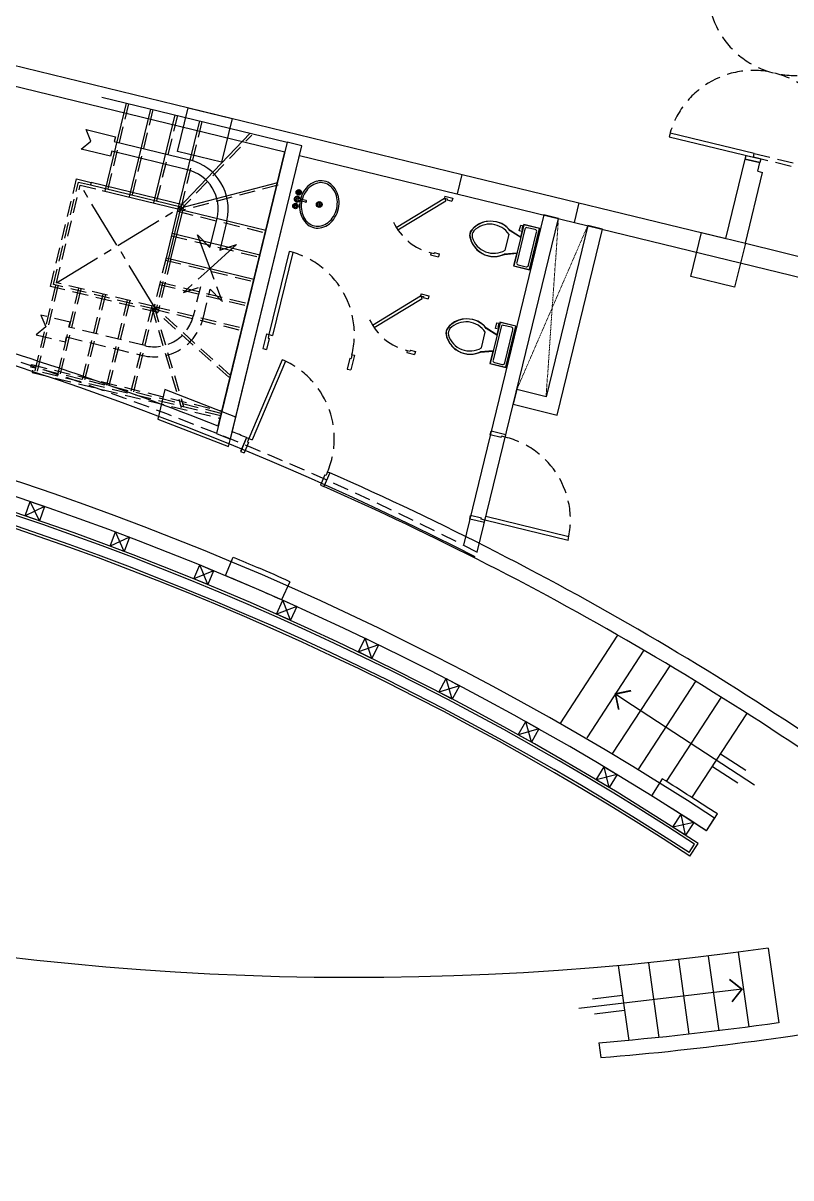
# Model space of a CAD drawing. Header units: feet. Extents: x 50754 to 76410, y 49660 to 67674.
# Drawn here: x 67124.2 to 67429.7, y 59167.5 to 59627 of the extents above; entities that cross this region are included whole.
import ezdxf

# ---------------------------------------------------------------- set-up
doc = ezdxf.new("R2010")
doc.units = ezdxf.units.FT
for name, pattern in [('Amconstr', [9999, 9999, 0]), ('CENTER', [2, 1.25, -0.25, 0.25, -0.25]), ('CENTER2', [28.575, 19.05, -3.175, 3.175, -3.175]), ('HIDDEN', [9.525, 6.35, -3.175])]:
    doc.linetypes.add(name, pattern=pattern)
for name, color, linetype in [('06--LINE-1', 9, 'Continuous'), ('COL', 6, 'Continuous'), ('E--CONCRETE-1', 6, 'Continuous'), ('F--BLOCKWALL-3', 253, 'Continuous'), ('H--CLADDING-1', 1, 'Continuous'), ('L--DOORS-1', 1, 'Continuous'), ('M--HANDRAIL', 9, 'Continuous'), ('M--STAIR', 2, 'Continuous'), ('M--STAIR IDD', 1, 'HIDDEN'), ('TEXT', 3, 'Continuous'), ('WALL', 4, 'Continuous')]:
    doc.layers.add(name, color=color, linetype=linetype)
doc.layers.add('F--BLOCKWALL-2', color=3, linetype='Continuous', plot=False)
doc.layers.add('K--CEILING-0', color=9, linetype='Continuous', lineweight=18)

# ---------------------------------------------------------------- blocks, each defined once
blk = doc.blocks.new('A$C2b783d29')
at = {"color": 253}
for p, q in [((1964.42, 859.15), (1964.42, 857.65)), ((1970.42, 859.15), (1964.42, 859.15)), ((1970.42, 859.15), (1970.42, 858.15)), ((2022.19, 860.08), (2021.98, 860.08)), ((2022.19, 859.89), (2021.98, 859.89)), ((2022.46, 860.36), (2022.46, 860.57)), ((2022.46, 859.62), (2022.46, 859.41)), ((2022.66, 860.36), (2022.66, 860.57)), ((2022.66, 859.61), (2022.66, 859.41)), ((2022.93, 860.08), (2023.14, 860.08)), ((2022.93, 859.89), (2023.14, 859.89)), ((2024.98, 856.5), (2024.98, 859.32)), ((2025.76, 859.32), (2025.76, 856.5)), ((2027.81, 860.08), (2027.6, 860.08)), ((2027.81, 859.89), (2027.6, 859.89)), ((2028.08, 860.36), (2028.08, 860.57)), ((2028.08, 859.62), (2028.08, 859.41)), ((2028.28, 860.36), (2028.28, 860.57)), ((2028.28, 859.61), (2028.28, 859.41)), ((2028.55, 860.08), (2028.76, 860.08)), ((2028.55, 859.89), (2028.76, 859.89)), ((1922.58, 858.09), (1922.34, 856.61)), ((1926.78, 855.88), (1922.34, 856.61)), ((1928.5, 857.12), (1922.58, 858.09)), ((1926.86, 856.38), (1926.78, 855.88)), ((1928.34, 856.14), (1926.86, 856.38)), ((1928.34, 856.14), (1928.1, 854.66)), ((1961.62, 849.18), (1928.1, 854.66)), ((1928.5, 857.12), (1928.34, 856.14)), ((1961.89, 850.65), (1928.34, 856.14)), ((1968.92, 857.65), (1964.42, 857.65)), ((1968.92, 858.15), (1968.92, 857.65)), ((1970.42, 858.15), (1968.92, 858.15)), ((2004.42, 858.15), (1970.42, 858.15)), ((1970.42, 858.15), (1970.42, 856.65)), ((2004.39, 856.65), (1970.42, 856.65)), ((2026.2, 850.92), (2024.65, 850.92)), ((2025.42, 851.69), (2025.42, 850.14)), ((1917.02, 824.04), (1916.77, 822.56)), ((1922.7, 821.59), (1916.77, 822.56)), ((1921.46, 823.32), (1917.02, 824.04)), ((1921.46, 823.32), (1921.38, 822.82)), ((1922.86, 822.58), (1921.38, 822.82)), ((1922.86, 822.58), (1922.7, 821.59)), ((1968.92, 824.65), (1964.42, 824.65)), ((1964.42, 824.65), (1964.42, 823.15)), ((1970.42, 823.15), (1964.42, 823.15)), ((1968.92, 824.65), (1968.92, 824.15)), ((1970.42, 824.15), (1968.92, 824.15)), ((1970.42, 824.15), (1970.42, 823.15)), ((1982.77, 785.75), (1982.4, 785.04)), ((1983.12, 786.3), (1982.77, 785.75)), ((1983.59, 786.93), (1983.12, 786.3)), ((1984.06, 787.47), (1983.59, 786.93)), ((1984.7, 788.1), (1984.06, 787.47)), ((1985.14, 788.47), (1984.7, 788.1)), ((1985.67, 788.86), (1985.14, 788.47)), ((1986.28, 789.25), (1985.67, 788.86)), ((1986.94, 789.6), (1986.28, 789.25)), ((1987.56, 789.88), (1986.94, 789.6)), ((1988.42, 790), (1987.56, 789.88)), ((1989.28, 789.88), (1988.42, 790)), ((1990.64, 789.21), (1989.28, 789.88)), ((1991.79, 788.4), (1990.64, 789.21)), ((1992.72, 787.55), (1991.79, 788.4)), ((1993.79, 786.2), (1992.72, 787.55)), ((1994.55, 784.83), (1993.79, 786.2)), ((2022.77, 785.75), (2022.4, 785.04)), ((2023.12, 786.3), (2022.77, 785.75)), ((2023.59, 786.93), (2023.12, 786.3)), ((2024.06, 787.47), (2023.59, 786.93)), ((2024.7, 788.1), (2024.06, 787.47)), ((2025.14, 788.47), (2024.7, 788.1)), ((2025.67, 788.86), (2025.14, 788.47)), ((2026.28, 789.25), (2025.67, 788.86)), ((2026.94, 789.6), (2026.28, 789.25)), ((2027.56, 789.88), (2026.94, 789.6)), ((2028.42, 790), (2027.56, 789.88)), ((2029.28, 789.88), (2028.42, 790)), ((2030.64, 789.21), (2029.28, 789.88)), ((2031.79, 788.4), (2030.64, 789.21)), ((2032.72, 787.55), (2031.79, 788.4)), ((2033.79, 786.2), (2032.72, 787.55)), ((2034.55, 784.83), (2033.79, 786.2)), ((1981.55, 782.34), (1981.44, 781.36)), ((1981.44, 781.36), (1981.44, 780.78)), ((1981.75, 783.27), (1981.55, 782.34)), ((1982.07, 784.28), (1981.75, 783.27)), ((1982.4, 785.04), (1982.07, 784.28)), ((1995.1, 783.27), (1994.55, 784.83)), ((1995.42, 780.78), (1995.1, 783.27)), ((2021.55, 782.34), (2021.44, 781.36)), ((2021.44, 781.36), (2021.44, 780.78)), ((2021.75, 783.27), (2021.55, 782.34)), ((2022.07, 784.28), (2021.75, 783.27)), ((2022.4, 785.04), (2022.07, 784.28)), ((2035.1, 783.27), (2034.55, 784.83)), ((2035.42, 780.78), (2035.1, 783.27)), ((1981.44, 780.78), (1981.48, 779.73)), ((1981.48, 779.73), (1981.66, 778.63)), ((1981.66, 778.63), (1982.05, 777.32)), ((1982.05, 777.32), (1982.51, 776.29)), ((1994.22, 776.07), (1994.84, 777.44)), ((1994.84, 777.44), (1995.18, 778.59)), ((1995.18, 778.59), (1995.42, 780.78)), ((2021.44, 780.78), (2021.48, 779.73)), ((2021.48, 779.73), (2021.66, 778.63)), ((2021.66, 778.63), (2022.05, 777.32)), ((2022.05, 777.32), (2022.51, 776.29)), ((2034.22, 776.07), (2034.84, 777.44)), ((2034.84, 777.44), (2035.18, 778.59)), ((2035.18, 778.59), (2035.42, 780.78)), ((1982.51, 776.29), (1983.03, 775.4)), ((1983.03, 775.4), (1983.55, 774.68)), ((1983.55, 774.68), (1985.11, 770)), ((1985.22, 769.92), (1983.62, 774.72)), ((1985.22, 774.72), (1991.62, 774.72)), ((1991.62, 769.92), (1993.22, 774.72)), ((1991.73, 770), (1993.3, 774.68)), ((1993.3, 774.68), (1994.22, 776.07)), ((2022.51, 776.29), (2023.03, 775.4)), ((2023.03, 775.4), (2023.55, 774.68)), ((2023.55, 774.68), (2025.11, 770)), ((2025.22, 769.92), (2023.62, 774.72)), ((2025.22, 774.72), (2031.62, 774.72)), ((2031.62, 769.92), (2033.22, 774.72)), ((2031.73, 770), (2033.3, 774.68)), ((2033.3, 774.68), (2034.22, 776.07)), ((1985.11, 770), (1979.94, 770)), ((1979.94, 770), (1979.94, 763.44)), ((1980.02, 769.92), (1980.02, 763.52)), ((1996.82, 769.92), (1980.02, 769.92)), ((1980.82, 768.32), (1980.82, 765.12)), ((1995.22, 769.12), (1981.62, 769.12)), ((1996.9, 770), (1991.73, 770)), ((1994.02, 771.12), (1996.42, 771.12)), ((1994.02, 769.92), (1994.02, 771.12)), ((1996.42, 770.32), (1994.82, 770.32)), ((1994.82, 770.32), (1994.82, 769.92)), ((1996.02, 765.12), (1996.02, 768.32)), ((1996.42, 771.12), (1996.42, 770.32)), ((1996.82, 763.52), (1996.82, 769.92)), ((1996.9, 763.44), (1996.9, 770)), ((2025.11, 770), (2019.94, 770)), ((2019.94, 770), (2019.94, 763.44)), ((2020.02, 769.92), (2020.02, 763.52)), ((2036.82, 769.92), (2020.02, 769.92)), ((2020.82, 768.32), (2020.82, 765.12)), ((2035.22, 769.12), (2021.62, 769.12)), ((2036.9, 770), (2031.73, 770)), ((2034.02, 771.12), (2036.42, 771.12)), ((2034.02, 769.92), (2034.02, 771.12)), ((2036.42, 770.32), (2034.82, 770.32)), ((2034.82, 770.32), (2034.82, 769.92)), ((2036.02, 765.12), (2036.02, 768.32)), ((2036.42, 771.12), (2036.42, 770.32)), ((2036.82, 763.52), (2036.82, 769.92)), ((2036.9, 763.44), (2036.9, 770)), ((1917.98, 763.15), (1919.48, 763.15)), ((1917.98, 757.15), (1917.98, 763.15)), ((1919.48, 758.65), (1919.48, 763.15)), ((1952.48, 758.65), (1952.48, 763.15)), ((1952.48, 763.15), (1953.98, 763.15)), ((1953.98, 757.15), (1953.98, 763.15)), ((1979.94, 763.44), (1996.9, 763.44)), ((1980.02, 763.52), (1996.82, 763.52)), ((1981.62, 764.32), (1995.22, 764.32)), ((2019.94, 763.44), (2036.9, 763.44)), ((2020.02, 763.52), (2036.82, 763.52)), ((2021.62, 764.32), (2035.22, 764.32)), ((1918.98, 758.65), (1919.48, 758.65)), ((1918.98, 757.15), (1918.98, 758.65)), ((1952.48, 758.65), (1952.98, 758.65)), ((1952.98, 757.15), (1952.98, 758.65)), ((1917.98, 757.15), (1918.98, 757.15)), ((1918.98, 723.15), (1918.98, 757.15)), ((1918.98, 757.15), (1920.48, 757.15)), ((1920.48, 723.19), (1920.48, 757.15)), ((1952.98, 757.15), (1953.98, 757.15)), ((2084.55, 722.05), (2084.55, 687.55)), ((2086.05, 687.55), (2086.05, 722.02)), ((1864.08, 690.37), (1862.27, 685.23)), ((2083.05, 684.55), (2083.05, 690.55)), ((2083.05, 690.55), (2084.55, 690.55)), ((2084.55, 690.55), (2084.55, 684.55)), ((2084.55, 684.55), (2083.05, 684.55)), ((2084.55, 687.55), (2086.05, 687.55)), ((1761.84, 613.67), (1759.95, 618.78))]:
    blk.add_line(p, q, dxfattribs=at)
at = {"color": 253, "linetype": 'ByBlock'}
for p, q in [((1982.77, 785.75), (1982.4, 785.04)), ((1983.12, 786.3), (1982.77, 785.75)), ((1983.59, 786.93), (1983.12, 786.3)), ((1984.06, 787.47), (1983.59, 786.93)), ((1984.7, 788.1), (1984.06, 787.47)), ((1985.14, 788.47), (1984.7, 788.1)), ((1985.67, 788.86), (1985.14, 788.47)), ((1986.28, 789.25), (1985.67, 788.86)), ((1986.94, 789.6), (1986.28, 789.25)), ((1987.56, 789.88), (1986.94, 789.6)), ((1988.42, 790), (1987.56, 789.88)), ((1989.28, 789.88), (1988.42, 790)), ((1990.64, 789.21), (1989.28, 789.88)), ((1991.79, 788.4), (1990.64, 789.21)), ((1992.72, 787.55), (1991.79, 788.4)), ((1993.79, 786.2), (1992.72, 787.55)), ((1994.55, 784.83), (1993.79, 786.2)), ((2022.77, 785.75), (2022.4, 785.04)), ((2023.12, 786.3), (2022.77, 785.75)), ((2023.59, 786.93), (2023.12, 786.3)), ((2024.06, 787.47), (2023.59, 786.93)), ((2024.7, 788.1), (2024.06, 787.47)), ((2025.14, 788.47), (2024.7, 788.1)), ((2025.67, 788.86), (2025.14, 788.47)), ((2026.28, 789.25), (2025.67, 788.86)), ((2026.94, 789.6), (2026.28, 789.25)), ((2027.56, 789.88), (2026.94, 789.6)), ((2028.42, 790), (2027.56, 789.88)), ((2029.28, 789.88), (2028.42, 790)), ((2030.64, 789.21), (2029.28, 789.88)), ((2031.79, 788.4), (2030.64, 789.21)), ((2032.72, 787.55), (2031.79, 788.4)), ((2033.79, 786.2), (2032.72, 787.55)), ((2034.55, 784.83), (2033.79, 786.2)), ((1981.55, 782.34), (1981.44, 781.36)), ((1981.44, 781.36), (1981.44, 780.78)), ((1981.75, 783.27), (1981.55, 782.34)), ((1982.07, 784.28), (1981.75, 783.27)), ((1982.4, 785.04), (1982.07, 784.28)), ((1995.1, 783.27), (1994.55, 784.83)), ((1995.42, 780.78), (1995.1, 783.27)), ((2021.55, 782.34), (2021.44, 781.36)), ((2021.44, 781.36), (2021.44, 780.78)), ((2021.75, 783.27), (2021.55, 782.34)), ((2022.07, 784.28), (2021.75, 783.27)), ((2022.4, 785.04), (2022.07, 784.28)), ((2035.1, 783.27), (2034.55, 784.83)), ((2035.42, 780.78), (2035.1, 783.27)), ((1981.44, 780.78), (1981.48, 779.73)), ((1981.48, 779.73), (1981.66, 778.63)), ((1981.66, 778.63), (1982.05, 777.32)), ((1982.05, 777.32), (1982.51, 776.29)), ((1994.22, 776.07), (1994.84, 777.44)), ((1994.84, 777.44), (1995.18, 778.59)), ((1995.18, 778.59), (1995.42, 780.78)), ((2021.44, 780.78), (2021.48, 779.73)), ((2021.48, 779.73), (2021.66, 778.63)), ((2021.66, 778.63), (2022.05, 777.32)), ((2022.05, 777.32), (2022.51, 776.29)), ((2034.22, 776.07), (2034.84, 777.44)), ((2034.84, 777.44), (2035.18, 778.59)), ((2035.18, 778.59), (2035.42, 780.78)), ((1982.51, 776.29), (1983.03, 775.4)), ((1983.03, 775.4), (1983.55, 774.68)), ((1983.55, 774.68), (1985.11, 770)), ((1991.73, 770), (1993.3, 774.68)), ((1993.3, 774.68), (1994.22, 776.07)), ((2022.51, 776.29), (2023.03, 775.4)), ((2023.03, 775.4), (2023.55, 774.68)), ((2023.55, 774.68), (2025.11, 770)), ((2031.73, 770), (2033.3, 774.68)), ((2033.3, 774.68), (2034.22, 776.07)), ((1985.11, 770), (1979.94, 770)), ((1979.94, 770), (1979.94, 763.44)), ((1996.9, 770), (1991.73, 770)), ((1996.9, 763.44), (1996.9, 770)), ((2025.11, 770), (2019.94, 770)), ((2019.94, 770), (2019.94, 763.44)), ((2036.9, 770), (2031.73, 770)), ((2036.9, 763.44), (2036.9, 770)), ((1979.94, 763.44), (1996.9, 763.44)), ((2019.94, 763.44), (2036.9, 763.44))]:
    blk.add_line(p, q, dxfattribs=at)
at = {"color": 253, "linetype": 'HIDDEN'}
for p, q in [((2084.55, 653.05), (2084.55, 687.55)), ((2084.55, 687.55), (2086.05, 687.55)), ((2086.05, 687.55), (2086.05, 653.08))]:
    blk.add_line(p, q, dxfattribs=at)
at = {"color": 253, "linetype": 'ByBlock', "const_width": 0.675}
for points in [[(1866.83, 684.62), (1864.08, 690.37), (1858.34, 687.62)], [(1756.06, 616.33), (1761.84, 613.67), (1764.49, 619.46)]]:
    blk.add_lwpolyline(points, dxfattribs=at)
at = {"color": 253}
for centre, radius in [((2022.56, 859.99), 1.07), ((2021.79, 859.99), 0.217), ((2022.56, 859.99), 0.387), ((2022.56, 860.76), 0.217), ((2022.56, 859.21), 0.217), ((2023.34, 859.99), 0.217), ((2025.37, 859.99), 0.387), ((2028.18, 859.99), 1.07), ((2027.4, 859.99), 0.217), ((2028.18, 859.99), 0.387), ((2028.18, 860.76), 0.217), ((2028.18, 859.21), 0.217), ((2028.95, 859.99), 0.217), ((2025.42, 850.92), 1.16), ((2025.42, 850.92), 0.775)]:
    blk.add_circle(centre, radius, dxfattribs=at)
for centre, radius, start, end in [((2022.56, 859.99), 0.775, 106.0953, 163.7658), ((2022.56, 859.99), 0.775, 195.7907, 254.7593), ((2022.56, 859.99), 0.775, 285.9211, 343.5587), ((2022.56, 859.99), 0.775, 15.9116, 73.88), ((2025.37, 859.99), 1.16, 289.6397, 250.3486), ((2025.37, 859.99), 0.775, 300.2446, 239.6569), ((2028.18, 859.99), 0.775, 195.9116, 253.88), ((2028.18, 859.99), 0.775, 105.9211, 163.5587), ((2028.18, 859.99), 0.775, 15.7907, 74.7593), ((2028.18, 859.99), 0.775, 286.0953, 343.7658), ((2025.37, 856.5), 0.387, 180, 0), ((1991.24, 780.78), 9.74, 112.0284, 218.5307), ((1991.78, 780.97), 9.06, 121.053, 223.6321), ((1988.42, 785.82), 3.2, 65.7318, 114.2682), ((1988.42, 786.72), 3.2, 74.8605, 105.1395), ((1985.61, 780.78), 9.74, 321.4691, 67.9714), ((1985.06, 780.97), 9.06, 316.3677, 58.9468), ((2031.24, 780.78), 9.74, 112.0284, 218.5307), ((2031.78, 780.97), 9.06, 121.053, 223.6321), ((2028.42, 785.82), 3.2, 65.7318, 114.2682), ((2028.42, 786.72), 3.2, 74.8605, 105.1395), ((2025.61, 780.78), 9.74, 321.4691, 67.9714), ((2025.06, 780.97), 9.06, 316.3677, 58.9468), ((1981.52, 768.42), 0.707, 81.8699, 188.1301), ((1995.32, 768.42), 0.707, 351.8699, 98.1301), ((2021.52, 768.42), 0.707, 81.8699, 188.1301), ((2035.32, 768.42), 0.707, 351.8699, 98.1301), ((1981.52, 765.02), 0.707, 171.8699, 278.1301), ((1995.32, 765.02), 0.707, 261.8699, 8.1301), ((2021.52, 765.02), 0.707, 171.8699, 278.1301), ((2035.32, 765.02), 0.707, 261.8699, 8.1301)]:
    blk.add_arc(centre, radius, start, end, dxfattribs=at)
at = {"color": 253, "linetype": 'HIDDEN'}
for centre, radius, start, end in [((1970.42, 858.15), 34, 270, 360), ((1928.34, 856.14), 34, 260.7215, 350.7215), ((1999.62, 803.15), 22.4, 128.8494, 180), ((2039.62, 803.15), 22.4, 128.8494, 180), ((1918.98, 757.15), 34, 270, 0), ((2084.55, 687.55), 34.5, 270, 90), ((2153.55, 687.55), 34.5, 90, 270)]:
    blk.add_arc(centre, radius, start, end, dxfattribs=at)
at = {"color": 253, "linetype": 'Continuous'}
for centre, radius, start, end in [((2023.85, 850.11), 8.07, 131.153, 155.0091), ((2023.9, 850.17), 7.39, 129.8444, 153.7478), ((2024.86, 848.96), 9.59, 110.5784, 131.153), ((2024.85, 849.04), 8.86, 109.3729, 129.8444), ((2025.54, 847.13), 11.55, 91.8455, 110.5784), ((2025.47, 847.25), 10.76, 90.8074, 109.3729), ((2025.54, 847.13), 11.55, 73.1127, 91.8455), ((2025.47, 847.25), 10.76, 72.242, 90.8074), ((2026.05, 849.06), 8.86, 51.7705, 72.242), ((2026.11, 849), 9.59, 52.538, 73.1127), ((2026.96, 850.21), 7.39, 27.8671, 51.7705), ((2027.04, 850.21), 8.07, 28.682, 52.538), ((2022.34, 850.82), 6.4, 155.0091, 181.8455), ((2022.34, 850.82), 6.4, 181.8455, 208.682), ((2022.47, 850.87), 5.79, 153.7478, 180.8074), ((2022.47, 850.87), 5.79, 180.8074, 207.8671), ((2028.38, 850.96), 5.79, 0.8074, 27.8671), ((2028.38, 850.96), 5.79, 333.7478, 0.8074), ((2028.5, 851.02), 6.4, 1.8455, 28.682), ((2028.5, 851.02), 6.4, 335.0091, 1.8455), ((2023.8, 851.62), 8.07, 208.682, 232.538), ((2023.88, 851.62), 7.39, 207.8671, 231.7705), ((2024.79, 852.78), 8.86, 231.7705, 252.242), ((2026, 852.79), 8.86, 289.3729, 309.8444), ((2025.99, 852.87), 9.59, 290.5784, 311.153), ((2026.94, 851.67), 7.39, 309.8444, 333.7478), ((2026.99, 851.72), 8.07, 311.153, 335.0091), ((2024.73, 852.83), 9.59, 232.538, 253.1127), ((2025.3, 854.7), 11.55, 253.1127, 271.8455), ((2025.37, 854.58), 10.76, 252.242, 270.8074), ((2025.37, 854.58), 10.76, 270.8074, 289.3729), ((2025.3, 854.7), 11.55, 271.8455, 290.5784)]:
    blk.add_arc(centre, radius, start, end, dxfattribs=at)
at = {"layer": '06--LINE-1', "color": 253}
for p, q in [((1862.59, 686.12), (1842.09, 628.12)), ((1760.27, 617.89), (1739.07, 674.98)), ((1742.53, 657.11), (1738.36, 668.37)), ((1748.15, 659.23), (1743.98, 670.48)), ((1845.19, 646.04), (1841.19, 634.72)), ((1850.86, 644.07), (1846.86, 632.75))]:
    blk.add_line(p, q, dxfattribs=at)
at = {"layer": 'COL', "color": 253}
for p, q in [((2032.5, 892.68), (2032.5, 910.68)), ((2032.5, 910.68), (2050.5, 910.68)), ((2050.5, 910.68), (2050.5, 892.68)), ((1927.25, 893.18), (1923.31, 863.18)), ((1939.34, 893.18), (1927.25, 893.18)), ((1935.34, 863.18), (1939.34, 893.18)), ((2050.5, 892.68), (2032.5, 892.68)), ((1923.31, 863.18), (1935.34, 863.18)), ((2032.5, 682.55), (2032.5, 700.55)), ((2032.5, 700.55), (2050.5, 700.55)), ((2050.5, 700.55), (2050.5, 682.55)), ((2050.5, 682.55), (2032.5, 682.55))]:
    blk.add_line(p, q, dxfattribs=at)
at = {"layer": 'E--CONCRETE-1', "color": 253}
for p, q in [((1873.1, 852.26), (1881, 851)), ((1876.82, 826.85), (1869.03, 828.26)), ((1835.71, 664.34), (1828.12, 666.84)), ((1819.75, 642.34), (1827.3, 639.67))]:
    blk.add_line(p, q, dxfattribs=at)
for centre, radius, start, end in [((693.98, 1040.18), 1194, 350.36112, 350.94471), ((168549.57, -26491.48), 168896.49, 170.6834446, 170.687137), ((693.98, 1040.18), 1194, 349.77652, 350.36112), ((1456.88, 909.51), 428, 348.8647, 350.6884), ((693.98, 1040.18), 1194, 341.01144, 341.77918), ((693.98, 1040.18), 1202, 341.14242, 341.77918), ((1446.88, 779.36), 397.21, 339.8234, 341.2502), ((693.98, 1040.18), 1202, 340.5368, 341.14242)]:
    blk.add_arc(centre, radius, start, end, dxfattribs=at)
at = {"layer": 'F--BLOCKWALL-2', "color": 253}
for p, q in [((1927.23, 869.15), (1926.35, 863.15)), ((2046.42, 869.15), (1927.23, 869.15)), ((2046.42, 863.15), (2046.42, 869.15)), ((1926.35, 863.15), (2046.42, 863.15)), ((1907.23, 763.15), (1905.82, 757.15)), ((2042.5, 763.15), (1907.23, 763.15)), ((2042.5, 757.15), (2042.5, 763.15)), ((1905.82, 757.15), (2042.5, 757.15)), ((1972.42, 757.15), (1966.42, 757.15)), ((1966.42, 757.15), (1966.42, 739.15)), ((1972.42, 745.15), (1972.42, 757.15)), ((2042.5, 745.15), (1972.42, 745.15)), ((2042.5, 739.15), (2042.5, 745.15)), ((1966.42, 739.15), (2042.5, 739.15)), ((1819.75, 642.34), (1825.41, 640.34))]:
    blk.add_line(p, q, dxfattribs=at)
for radius in [1194, 1200]:
    blk.add_arc((693.98, 1040.18), radius, 340.5368, 19.4632, dxfattribs=at)
at = {"layer": 'F--BLOCKWALL-3', "color": 253}
for p, q in [((2050.5, 1591.09), (2050.5, 798.55)), ((2042.5, 1037.18), (2042.5, 869.18)), ((1930.21, 869.18), (2042.5, 869.18)), ((1930.21, 869.15), (2042.5, 869.15)), ((1929.37, 863.18), (2042.5, 863.18)), ((1929.37, 863.15), (2042.5, 863.15)), ((2042.5, 863.18), (2042.5, 750.55)), ((1928.5, 857.12), (1922.55, 858.01)), ((1922.69, 821.59), (1916.79, 822.65)), ((2042.5, 798.55), (2050.5, 798.55)), ((2050.5, 798.55), (2050.5, 690.55)), ((2042.5, 750.55), (2042.5, 393.18)), ((2042.5, 750.55), (2050.5, 750.55)), ((2050.5, 690.55), (2083.05, 690.55)), ((2083.05, 690.55), (2083.05, 684.55)), ((2079.55, 684.55), (2083.05, 684.55)), ((2079.55, 684.55), (2079.55, 682.55)), ((2050.5, 682.55), (2050.5, 385.18)), ((2050.5, 682.55), (2079.55, 682.55))]:
    blk.add_line(p, q, dxfattribs=at)
for radius, start, end in [(1248, 352.1246, 357.93401), (1248, 351.56557, 351.84642), (1242, 336.62167, 349.91275), (1248, 336.44053, 349.91275)]:
    blk.add_arc((693.98, 1040.18), radius, start, end, dxfattribs=at)
at = {"layer": 'H--CLADDING-1', "color": 253}
for p, q in [((1876.8, 929.33), (1877.35, 935.31)), ((1876.8, 929.33), (1883.38, 934.71)), ((1882.79, 928.74), (1877.35, 935.31)), ((1877.35, 935.31), (1883.38, 934.71)), ((1883.38, 934.71), (1882.79, 928.74)), ((1882.79, 928.74), (1876.8, 929.33)), ((1872.92, 893.73), (1873.65, 899.68)), ((1872.92, 893.73), (1879.66, 898.91)), ((1878.89, 892.95), (1873.65, 899.68)), ((1873.65, 899.68), (1879.66, 898.91)), ((1879.66, 898.91), (1878.89, 892.95)), ((1878.89, 892.95), (1872.92, 893.73)), ((1867.97, 858.25), (1868.88, 864.18)), ((1873.91, 857.3), (1868.88, 864.18)), ((1868.88, 864.18), (1874.86, 863.23)), ((1867.97, 858.25), (1874.86, 863.23)), ((1874.86, 863.23), (1873.91, 857.3)), ((1873.91, 857.3), (1867.97, 858.25)), ((1861.95, 822.94), (1863.04, 828.85)), ((1861.95, 822.94), (1868.99, 827.71)), ((1867.86, 821.81), (1863.04, 828.85)), ((1863.04, 828.85), (1868.99, 827.71)), ((1868.99, 827.71), (1867.86, 821.81)), ((1867.86, 821.81), (1861.95, 822.94)), ((1854.87, 787.83), (1856.13, 793.7)), ((1854.87, 787.83), (1862.05, 792.38)), ((1860.75, 786.53), (1856.13, 793.7)), ((1856.13, 793.7), (1862.05, 792.38)), ((1862.05, 792.38), (1860.75, 786.53)), ((1860.75, 786.53), (1854.87, 787.83)), ((1846.74, 752.95), (1848.18, 758.78)), ((1852.57, 751.47), (1848.18, 758.78)), ((1848.18, 758.78), (1854.05, 757.28)), ((1846.74, 752.95), (1854.05, 757.28)), ((1854.05, 757.28), (1852.57, 751.47)), ((1852.57, 751.47), (1846.74, 752.95)), ((1837.56, 718.33), (1839.17, 724.11)), ((1837.56, 718.33), (1844.99, 722.44)), ((1843.34, 716.67), (1839.17, 724.11)), ((1839.17, 724.11), (1844.99, 722.44)), ((1844.99, 722.44), (1843.34, 716.67)), ((1843.34, 716.67), (1837.56, 718.33)), ((1827.33, 684), (1829.12, 689.73)), ((1833.06, 682.17), (1829.12, 689.73)), ((1829.12, 689.73), (1834.89, 687.89)), ((1827.33, 684), (1834.89, 687.89)), ((1834.89, 687.89), (1833.06, 682.17)), ((1833.06, 682.17), (1827.33, 684)), ((1816.08, 650), (1818.04, 655.67)), ((1816.08, 650), (1823.75, 653.65)), ((1821.75, 647.99), (1818.04, 655.67)), ((1818.04, 655.67), (1823.75, 653.65)), ((1823.75, 653.65), (1821.75, 647.99)), ((1821.75, 647.99), (1816.08, 650)), ((1808.44, 646.34), (1814.1, 644.34)), ((1809.72, 646.95), (1813.49, 645.61))]:
    blk.add_line(p, q, dxfattribs=at)
for radius, start, end in [(1182, 340.5368, 19.4632), (1187, 340.58507, 19.41493), (1188, 340.5368, 19.4632), (1183, 340.58524, 19.41476)]:
    blk.add_arc((693.98, 1040.18), radius, start, end, dxfattribs=at)
at = {"layer": 'K--CEILING-0', "color": 253, "linetype": 'CENTER'}
for p, q in [((1972.42, 745.15), (2042.5, 757.15)), ((2042.5, 745.15), (1972.42, 757.15))]:
    blk.add_line(p, q, dxfattribs=at)
at = {"layer": 'L--DOORS-1', "color": 253}
for p, q in [((1982.96, 818.12), (1998.77, 802.3)), ((1983.78, 818.99), (1999.62, 803.15)), ((2022.96, 818.12), (2038.77, 802.3)), ((2023.78, 818.99), (2039.62, 803.15)), ((1976.42, 803.15), (1976.42, 799.95)), ((1977.22, 803.15), (1976.42, 803.15)), ((1977.62, 799.95), (1976.42, 799.95)), ((1977.22, 803.15), (1977.22, 801.95)), ((1977.62, 801.95), (1977.22, 801.95)), ((1977.62, 801.95), (1977.62, 799.95)), ((1999.62, 803.15), (1998.77, 802.3)), ((1999.62, 801.95), (1999.22, 801.95)), ((1999.22, 801.95), (1999.22, 799.95)), ((2000.42, 799.95), (1999.22, 799.95)), ((2000.42, 803.15), (1999.62, 803.15)), ((1999.62, 803.15), (1999.62, 801.95)), ((2000.42, 803.15), (2000.42, 799.95)), ((2016.42, 803.15), (2016.42, 799.95)), ((2017.22, 803.15), (2016.42, 803.15)), ((2017.62, 799.95), (2016.42, 799.95)), ((2017.22, 803.15), (2017.22, 801.95)), ((2017.62, 801.95), (2017.22, 801.95)), ((2017.62, 801.95), (2017.62, 799.95)), ((2039.62, 803.15), (2038.77, 802.3)), ((2039.62, 801.95), (2039.22, 801.95)), ((2039.22, 801.95), (2039.22, 799.95)), ((2040.42, 799.95), (2039.22, 799.95)), ((2040.42, 803.15), (2039.62, 803.15)), ((2039.62, 803.15), (2039.62, 801.95)), ((2040.42, 803.15), (2040.42, 799.95))]:
    blk.add_line(p, q, dxfattribs=at)
at = {"layer": 'M--HANDRAIL', "color": 253}
for p, q in [((2012.42, 941.15), (2011.42, 941.15)), ((2011.42, 941.15), (2011.42, 904.15)), ((2012.42, 903.15), (2012.42, 941.15)), ((2011.42, 904.15), (1990.42, 904.15)), ((1990.42, 903.15), (2012.42, 903.15))]:
    blk.add_line(p, q, dxfattribs=at)
at = {"layer": 'M--STAIR', "color": 253}
for p, q in [((2046.42, 945.15), (2046.42, 869.15)), ((2010.42, 936.15), (2010.42, 905.15)), ((2046.42, 935.15), (2010.42, 935.15)), ((2046.42, 925.15), (2010.42, 925.15)), ((2046.42, 915.15), (2010.42, 915.15)), ((1990.42, 905.15), (1990.42, 869.15)), ((2010.42, 905.15), (1990.42, 905.15)), ((2000.42, 905.15), (2000.42, 869.15)), ((2046.42, 905.15), (2010.42, 905.15)), ((2010.42, 905.15), (2010.42, 869.15)), ((2010.42, 905.15), (2046.42, 884.37)), ((2029.87, 869.15), (2010.42, 905.15)), ((2046.42, 869.15), (1990.42, 869.15)), ((1847.36, 708.94), (1887.03, 694.92)), ((1844.5, 697.23), (1883.64, 683.4)), ((1840.5, 685.91), (1880.13, 671.91)), ((1836.9, 674.46), (1876.79, 660.36)), ((1727.71, 663.99), (1722.12, 661.77)), ((1759.34, 663.69), (1731.44, 652.56)), ((1835.07, 662.38), (1872.79, 649.05)), ((1763.27, 652.34), (1735.39, 641.22)), ((1831.07, 651.07), (1868.79, 637.73)), ((1767.33, 641.04), (1739.45, 629.92)), ((1771.49, 629.78), (1743.62, 618.66)), ((1775.77, 618.57), (1747.91, 607.45)), ((1780.17, 607.4), (1752.3, 596.29))]:
    blk.add_line(p, q, dxfattribs=at)
for centre, radius, start, end in [((2744.83, 1040.18), 1407, 155.87863, 204.12137), ((2744.83, 1040.18), 1368, 155.1451, 204.8549), ((2744.83, 1040.18), 1329, 154.36376, 205.63624), ((2744.83, 1040.18), 1290, 153.52954, 206.47046), ((2744.83, 1040.18), 1251, 152.63662, 207.18311), ((2860.9, 1040.18), 1164, 158.17624, 201.82376), ((697.91, 1046.15), 1240, 346.54075, 359.86138), ((2860.9, 1040.18), 1200, 198.38163, 204.24811), ((2860.9, 1040.18), 1194, 198.36472, 201.8217)]:
    blk.add_arc(centre, radius, start, end, dxfattribs=at)
at = {"layer": 'M--STAIR IDD', "color": 253}
for p, q in [((1935.42, 869.15), (1935.42, 947.15)), ((1935.42, 947.15), (1936.42, 947.15)), ((1936.42, 947.15), (1936.42, 869.15)), ((1952.42, 945.15), (1948.42, 948.15)), ((1948.42, 948.15), (1948.42, 936.15)), ((1956.42, 948.15), (1952.42, 945.15)), ((1956.42, 936.15), (1956.42, 948.15)), ((1968.42, 903.15), (1968.42, 947.15)), ((1968.42, 947.15), (2012.42, 947.15)), ((2012.42, 947.15), (2012.42, 941.15)), ((1934.42, 946.15), (1933.42, 946.15)), ((1933.42, 946.15), (1933.42, 869.15)), ((1934.42, 945.15), (1970.42, 945.15)), ((1934.42, 869.15), (1934.42, 945.15)), ((1934.42, 944.15), (1970.42, 944.15)), ((1969.42, 904.15), (1969.42, 946.15)), ((1969.42, 946.15), (2011.42, 946.15)), ((1970.42, 905.15), (1970.42, 945.15)), ((1970.42, 945.15), (2010.42, 945.15)), ((2010.42, 945.15), (2010.42, 936.15)), ((2011.42, 946.15), (2011.42, 941.15)), ((1970.42, 936.15), (1934.42, 936.15)), ((1970.42, 935.15), (1934.42, 935.15)), ((1948.42, 936.15), (1950.42, 936.15)), ((1950.42, 936.15), (1950.42, 905.15)), ((1954.42, 905.15), (1954.42, 936.15)), ((1954.42, 936.15), (1956.42, 936.15)), ((2046.42, 934.15), (2010.42, 934.15)), ((1970.42, 926.15), (1934.42, 926.15)), ((1970.42, 925.15), (1934.42, 925.15)), ((2046.42, 924.15), (2010.42, 924.15)), ((1970.42, 916.15), (1934.42, 916.15)), ((1970.42, 915.15), (1934.42, 915.15)), ((2046.42, 914.15), (2010.42, 914.15)), ((1969.92, 906.02), (1933.92, 885.23)), ((1970.42, 906.15), (1934.42, 906.15)), ((1970.42, 905.15), (1934.42, 905.15)), ((1970.42, 905.15), (1934.42, 884.37)), ((1950.09, 869.63), (1969.54, 905.63)), ((1950.97, 869.15), (1970.42, 905.15)), ((1969.42, 905.15), (1969.42, 869.15)), ((1970.42, 905.15), (1970.42, 869.15)), ((1990.42, 905.15), (1970.42, 905.15)), ((1979.42, 905.15), (1979.42, 869.15)), ((1980.42, 905.15), (1980.42, 869.15)), ((1989.42, 905.15), (1989.42, 869.15)), ((1999.42, 905.15), (1999.42, 869.15)), ((2009.42, 905.15), (2009.42, 869.15)), ((1990.42, 903.15), (1968.42, 903.15)), ((1990.42, 904.15), (1969.42, 904.15)), ((2028.99, 868.68), (2009.54, 904.68)), ((2009.92, 904.29), (2045.92, 883.5)), ((2046.42, 904.15), (2010.42, 904.15)), ((1990.42, 887.15), (1978.64, 895.15)), ((1978.64, 895.15), (1982.41, 889.15)), ((1982.41, 889.15), (1970.43, 889.15)), ((1978.64, 879.15), (1990.42, 887.15)), ((1970.42, 885.15), (1982.41, 885.15)), ((1982.41, 885.15), (1978.64, 879.15)), ((1990.42, 869.15), (1934.42, 869.15))]:
    blk.add_line(p, q, dxfattribs=at)
at = {"layer": 'M--STAIR IDD', "color": 253, "linetype": 'CENTER2'}
for p, q in [((1970.42, 905.15), (2010.42, 945.15)), ((1970.42, 945.15), (2010.42, 905.15))]:
    blk.add_line(p, q, dxfattribs=at)
at = {"layer": 'M--STAIR IDD', "color": 253}
for centre, radius, start, end in [((697.91, 1046.15), 1242, 346.54075, 359.8616), ((1970.42, 905.15), 20, 180, 269.9844), ((1970.42, 905.15), 16, 180.0021, 270.0166)]:
    blk.add_arc(centre, radius, start, end, dxfattribs=at)
at = {"layer": 'TEXT', "color": 253}
for p, q in [((2024.42, 936.15), (2024.42, 948.15)), ((2024.42, 948.15), (2028.42, 945.15)), ((2028.42, 945.15), (2032.42, 948.15)), ((2032.42, 948.15), (2032.42, 936.15)), ((2026.42, 936.15), (2024.42, 936.15)), ((2026.42, 905.15), (2026.42, 936.15)), ((2032.42, 936.15), (2030.42, 936.15)), ((2030.42, 936.15), (2030.42, 905.15)), ((1990.42, 887.15), (2002.21, 895.15)), ((2002.21, 895.15), (1998.43, 889.15)), ((2002.21, 879.15), (1990.42, 887.15)), ((1998.43, 889.15), (2010.42, 889.15)), ((2010.43, 885.15), (1998.43, 885.15)), ((1998.43, 885.15), (2002.21, 879.15))]:
    blk.add_line(p, q, dxfattribs=at)
for radius, start, end in [(16, 269.9834, 359.9979), (20, 270.0156, 0)]:
    blk.add_arc((2010.42, 905.15), radius, start, end, dxfattribs=at)

msp = doc.modelspace()

# ---------------------------------------------------------------- block references
at = {"layer": 'WALL', "color": 253, "linetype": 'Amconstr', "lineweight": 25, "rotation": 76.31633277806492}
msp.add_blockref('A$C2b783d29', (67589.70836, 57385.58811, 0.01704), dxfattribs=at)

doc.saveas('drawing.dxf')
